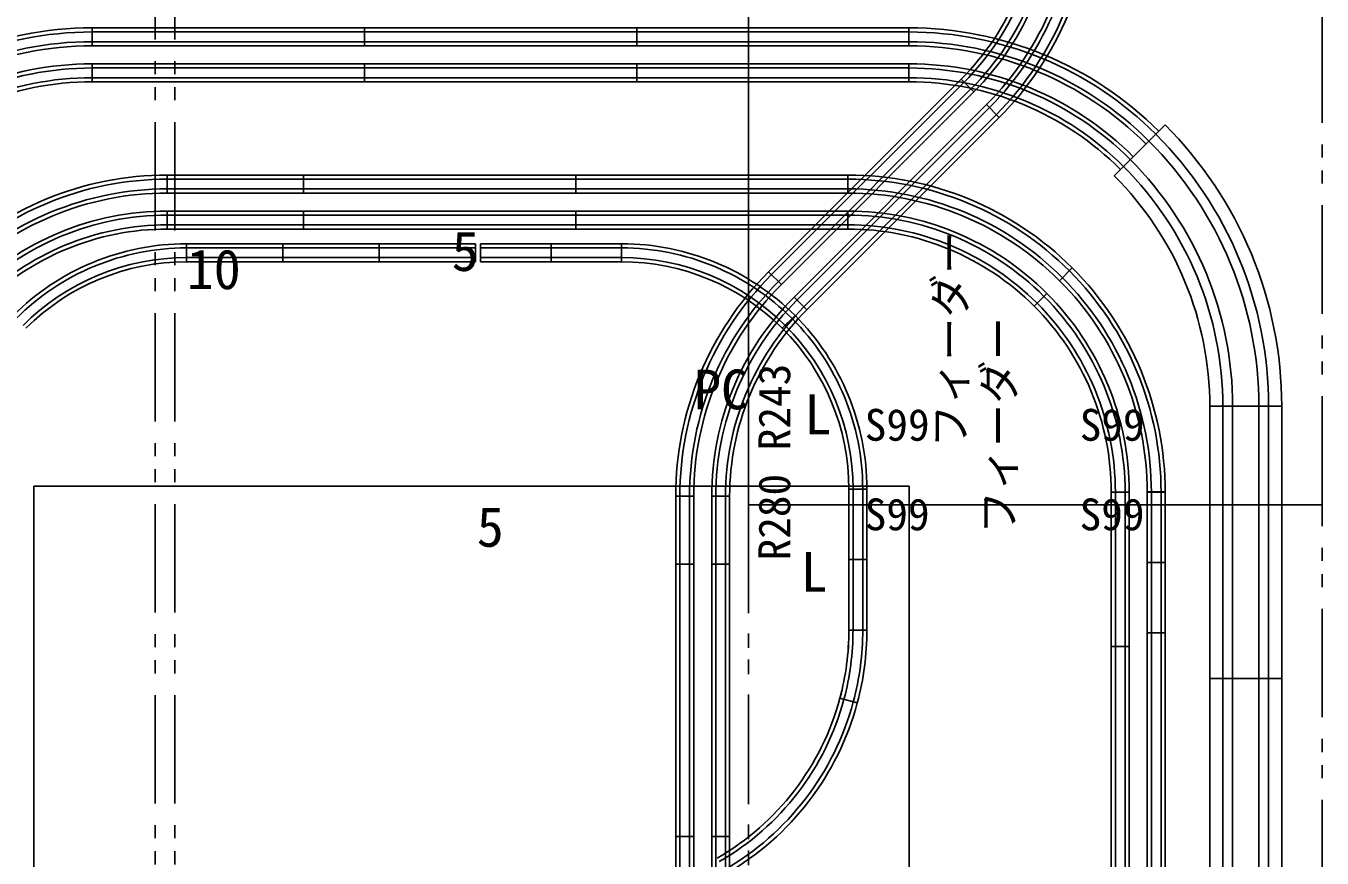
# Model space of a CAD drawing. Units: millimetres, scale not verified. Extents: x -9453 to 9743, y -8805 to 2983.
# Drawn here: x 626 to 1223, y -435 to -51 of the extents above; entities that cross this region are included whole.
import ezdxf
from ezdxf.enums import TextEntityAlignment as Align

# ---------------------------------------------------------------- set-up
doc = ezdxf.new("R2010")
doc.units = ezdxf.units.MM
doc.header["$LTSCALE"] = 10
doc.linetypes.add('DOUBLE_CHAIN1', pattern=[8.8, 5, -1, 0.6, -0.6, 0.6, -1])
for name, color, linetype in [('0-0_線路', 7, 'Continuous'), ('0-2', 4, 'Continuous'), ('0-4_ジオラマ', 4, 'Continuous'), ('0-8_教室', 3, 'DOUBLE_CHAIN1')]:
    doc.layers.add(name, color=color, linetype=linetype)
doc.styles.add('ＭＳ ゴシック', font='')
doc.styles.get('ＭＳ ゴシック').set_extended_font_data('MS Gothic')

msp = doc.modelspace()

# ---------------------------------------------------------------- linework, layer by layer
at = {"layer": '0-0_線路'}
for p, q in [((782.15, -52.09), (656.71, -52.09)), ((656.71, -52.09), (656.71, -60.38)), ((656.71, -60.38), (656.71, -52.09)), ((656.71, -60.38), (656.71, -52.09)), ((656.71, -60.38), (656.71, -52.09)), ((782.15, -60.38), (782.15, -52.09)), ((782.15, -60.38), (782.15, -52.09)), ((782.15, -52.09), (907.59, -52.09)), ((782.15, -52.09), (782.15, -60.38)), ((782.15, -52.09), (782.15, -60.38)), ((907.59, -52.09), (1033.03, -52.09)), ((907.59, -52.09), (907.59, -60.38)), ((907.59, -52.09), (907.59, -60.38)), ((907.59, -60.38), (907.59, -52.09)), ((907.59, -60.38), (907.59, -52.09)), ((1033.03, -60.38), (1033.03, -52.09)), ((1033.03, -60.38), (1033.03, -52.09)), ((1033.03, -60.38), (1033.03, -52.09)), ((782.15, -60.38), (656.71, -60.38)), ((782.15, -60.38), (907.59, -60.38)), ((907.59, -60.38), (1033.03, -60.38)), ((782.15, -68.67), (656.71, -68.67)), ((656.71, -68.67), (656.71, -76.96)), ((656.71, -68.67), (656.71, -76.96)), ((656.71, -76.96), (656.71, -68.67)), ((656.71, -76.96), (656.71, -68.67)), ((656.71, -76.96), (656.71, -68.67)), ((656.71, -76.96), (656.71, -68.67)), ((907.59, -68.67), (782.15, -68.67)), ((782.15, -68.67), (782.15, -76.96)), ((782.15, -76.96), (782.15, -68.67)), ((782.15, -76.96), (782.15, -68.67)), ((1033.03, -68.67), (907.59, -68.67)), ((907.59, -68.67), (907.59, -76.96)), ((907.59, -76.96), (907.59, -68.67)), ((907.59, -76.96), (907.59, -68.67)), ((1033.03, -76.96), (1033.03, -68.67)), ((1033.03, -76.96), (1033.03, -68.67)), ((1033.03, -76.96), (1033.03, -68.67)), ((1033.03, -76.96), (907.59, -76.96)), ((1057.06, -75.74), (968.36, -164.44)), ((1062.92, -81.6), (1057.06, -75.74)), ((1062.92, -81.6), (1057.06, -75.74)), ((1062.92, -81.6), (974.22, -170.3)), ((1068.78, -87.46), (980.08, -176.16)), ((1074.64, -93.32), (1068.78, -87.46)), ((1074.64, -93.32), (1068.78, -87.46)), ((1074.64, -93.32), (985.94, -182.02)), ((1127.59, -120.27), (1151.03, -96.83)), ((754.04, -119.91), (691.32, -119.91)), ((691.32, -119.91), (691.32, -128.2)), ((691.32, -128.2), (691.32, -119.91)), ((754.04, -119.91), (754.04, -128.2)), ((879.48, -119.91), (754.04, -119.91)), ((754.04, -128.2), (754.04, -119.91)), ((879.48, -119.91), (879.48, -128.2)), ((1004.92, -119.91), (879.48, -119.91)), ((879.48, -128.2), (879.48, -119.91)), ((1004.92, -128.2), (1004.92, -119.91)), ((1004.92, -128.2), (1004.92, -119.91)), ((754.04, -128.2), (691.32, -128.2)), ((879.48, -128.2), (754.04, -128.2)), ((1004.92, -128.2), (879.48, -128.2)), ((754.04, -136.49), (691.32, -136.49)), ((691.32, -136.49), (691.32, -144.78)), ((691.32, -144.78), (691.32, -136.49)), ((754.04, -136.49), (754.04, -144.78)), ((879.48, -136.49), (754.04, -136.49)), ((754.04, -144.78), (754.04, -136.49)), ((879.48, -136.49), (879.48, -144.78)), ((1004.92, -136.49), (879.48, -136.49)), ((879.48, -144.78), (879.48, -136.49)), ((1004.92, -144.78), (1004.92, -136.49)), ((1004.92, -144.78), (1004.92, -136.49)), ((754.04, -144.78), (691.32, -144.78)), ((879.48, -144.78), (754.04, -144.78)), ((1004.92, -144.78), (879.48, -144.78)), ((744.58, -151.56), (700.23, -151.56)), ((700.23, -151.56), (700.23, -159.85)), ((744.58, -159.85), (744.58, -151.56)), ((788.93, -151.56), (744.58, -151.56)), ((744.58, -151.56), (744.58, -159.85)), ((788.93, -159.85), (788.93, -151.56)), ((833.29, -151.56), (788.93, -151.56)), ((788.93, -151.56), (788.93, -159.85)), ((833.29, -159.85), (833.29, -151.56)), ((744.58, -159.85), (700.23, -159.85)), ((788.93, -159.85), (744.58, -159.85)), ((833.29, -159.85), (788.93, -159.85)), ((968.36, -164.44), (974.22, -170.3)), ((1102.41, -168.58), (1108.27, -162.72)), ((1102.41, -168.58), (1108.27, -162.72)), ((980.08, -176.16), (985.94, -182.02)), ((1090.68, -180.3), (1096.55, -174.44)), ((1090.68, -180.3), (1096.55, -174.44)), ((974.67, -190.52), (980.53, -184.66)), ((974.67, -190.52), (980.53, -184.66)), ((974.67, -190.52), (980.53, -184.66)), ((1171.61, -226.55), (1204.76, -226.4)), ((1171.61, -226.4), (1204.76, -226.4)), ((933.83, -267.79), (925.55, -267.79)), ((933.83, -267.79), (925.55, -267.79)), ((933.83, -267.79), (925.55, -267.79)), ((933.83, -267.79), (925.55, -267.79)), ((925.55, -267.79), (925.55, -299.15)), ((933.83, -267.79), (925.55, -267.79)), ((933.83, -267.79), (925.55, -267.79)), ((933.83, -267.79), (933.83, -299.15)), ((950.41, -267.79), (942.12, -267.79)), ((950.41, -267.79), (942.12, -267.79)), ((950.41, -267.79), (942.12, -267.79)), ((950.41, -267.79), (942.12, -267.79)), ((942.12, -267.79), (942.12, -299.15)), ((950.41, -267.79), (942.12, -267.79)), ((950.41, -267.79), (942.12, -267.79)), ((950.41, -267.79), (950.41, -299.15)), ((1005.34, -297.05), (1005.34, -264.57)), ((1005.34, -264.57), (1013.63, -264.57)), ((1005.34, -264.57), (1013.63, -264.57)), ((1005.34, -264.57), (1013.63, -264.57)), ((1005.34, -264.57), (1013.63, -264.57)), ((1005.34, -264.57), (1013.63, -264.57)), ((1005.34, -264.57), (1013.63, -264.57)), ((1005.34, -264.57), (1013.63, -264.57)), ((1005.34, -264.57), (1013.63, -264.57)), ((1005.34, -264.57), (1013.63, -264.57)), ((1005.34, -264.57), (1013.63, -264.57)), ((1013.63, -297.05), (1013.63, -264.57)), ((1126.21, -337.08), (1126.21, -266.07)), ((1134.5, -266.07), (1126.21, -266.07)), ((1126.21, -266.07), (1134.5, -266.07)), ((1134.5, -337.08), (1134.5, -266.07)), ((1142.79, -266.07), (1151.08, -266.07)), ((1005.34, -329.53), (1005.34, -297.05)), ((1005.34, -297.05), (1013.63, -297.05)), ((1005.34, -297.05), (1013.63, -297.05)), ((1013.63, -297.05), (1005.34, -297.05)), ((1013.63, -329.53), (1013.63, -297.05)), ((933.83, -299.15), (925.55, -299.15)), ((933.83, -299.15), (925.55, -299.15)), ((933.83, -299.15), (925.55, -299.15)), ((931.71, -299.15), (925.55, -299.15)), ((933.83, -424.59), (933.83, -299.15)), ((950.41, -299.15), (942.12, -299.15)), ((950.41, -299.15), (942.12, -299.15)), ((950.41, -299.15), (942.12, -299.15)), ((948.28, -299.15), (942.12, -299.15)), ((950.41, -424.59), (950.41, -299.15)), ((1005.34, -329.53), (1013.63, -329.53)), ((1005.34, -329.53), (1013.63, -329.53)), ((1013.63, -329.53), (1005.34, -329.53)), ((1151.08, -330.81), (1142.79, -330.81)), ((1142.79, -456.25), (1142.79, -330.81)), ((1151.08, -456.25), (1151.08, -330.81)), ((1134.5, -337.08), (1126.21, -337.08)), ((1126.21, -462.52), (1126.21, -337.08)), ((1126.21, -337.08), (1134.5, -337.08)), ((1134.5, -462.52), (1134.5, -337.08)), ((1171.61, -351.84), (1204.76, -351.84)), ((1171.61, -351.84), (1204.76, -351.84)), ((1001.21, -360.92), (1009.22, -363.07)), ((1001.21, -360.92), (1009.22, -363.07)), ((1001.21, -360.92), (1009.22, -363.07)), ((933.83, -424.59), (925.55, -424.59)), ((925.55, -424.59), (933.83, -424.59)), ((925.55, -424.59), (933.83, -424.59)), ((933.83, -550.03), (933.83, -424.59)), ((950.41, -424.59), (942.12, -424.59)), ((942.12, -424.59), (950.41, -424.59)), ((942.12, -424.59), (950.41, -424.59)), ((950.41, -550.03), (950.41, -424.59))]:
    msp.add_line(p, q, dxfattribs=at)
at = {"layer": '0-0_線路', "color": 2}
for p, q in [((656.71, -54), (782.15, -54)), ((656.71, -58.48), (782.15, -58.48)), ((907.59, -54), (782.15, -54)), ((907.59, -58.48), (782.15, -58.48)), ((1033.03, -54), (907.59, -54)), ((1033.03, -58.48), (907.59, -58.48)), ((656.71, -70.57), (782.15, -70.57)), ((782.15, -70.57), (907.59, -70.57)), ((907.59, -70.57), (1033.03, -70.57)), ((656.71, -75.05), (782.15, -75.05)), ((782.15, -75.05), (907.59, -75.05)), ((907.59, -75.05), (1033.03, -75.05)), ((969.7, -165.79), (1058.4, -77.09)), ((972.87, -168.96), (1061.57, -80.26)), ((981.42, -177.51), (1070.12, -88.81)), ((984.59, -180.68), (1073.29, -91.98)), ((754.04, -121.82), (691.32, -121.82)), ((754.04, -121.82), (879.48, -121.82)), ((879.48, -121.82), (1004.92, -121.82)), ((754.04, -126.3), (691.32, -126.3)), ((754.04, -126.3), (879.48, -126.3)), ((879.48, -126.3), (1004.92, -126.3)), ((754.04, -138.39), (691.32, -138.39)), ((754.04, -142.87), (691.32, -142.87)), ((754.04, -138.39), (879.48, -138.39)), ((754.04, -142.87), (879.48, -142.87)), ((879.48, -138.39), (1004.92, -138.39)), ((879.48, -142.87), (1004.92, -142.87)), ((744.58, -153.47), (700.23, -153.47)), ((788.93, -153.47), (744.58, -153.47)), ((833.29, -153.47), (788.93, -153.47)), ((868.14, -153.47), (835.66, -153.47)), ((900.62, -153.47), (868.14, -153.47)), ((744.58, -157.95), (700.23, -157.95)), ((788.93, -157.95), (744.58, -157.95)), ((833.29, -157.95), (788.93, -157.95)), ((868.14, -157.95), (835.66, -157.95)), ((900.62, -157.95), (868.14, -157.95)), ((1177.66, -226.4), (1177.66, -351.84)), ((1182.14, -226.4), (1182.14, -351.84)), ((1194.23, -226.4), (1194.23, -351.84)), ((1198.71, -226.4), (1198.71, -351.84)), ((927.45, -267.79), (927.45, -299.15)), ((931.93, -267.79), (931.93, -299.15)), ((944.03, -267.79), (944.03, -299.15)), ((948.51, -267.79), (948.51, -299.15)), ((1007.25, -297.05), (1007.25, -264.57)), ((1011.73, -297.05), (1011.73, -264.57)), ((1128.12, -337.08), (1128.12, -266.07)), ((1132.6, -337.08), (1132.6, -266.07)), ((1144.69, -298.33), (1144.69, -265.85)), ((1149.17, -298.33), (1149.17, -265.85)), ((1007.25, -329.53), (1007.25, -297.05)), ((1011.73, -329.53), (1011.73, -297.05)), ((1144.69, -330.81), (1144.69, -298.33)), ((1149.17, -330.81), (1149.17, -298.33)), ((927.45, -299.15), (927.45, -424.59)), ((931.93, -299.15), (931.93, -424.59)), ((944.03, -299.15), (944.03, -424.59)), ((948.51, -299.15), (948.51, -424.59)), ((1144.69, -330.81), (1144.69, -456.25)), ((1149.17, -330.81), (1149.17, -456.25)), ((1128.12, -337.08), (1128.12, -462.52)), ((1132.6, -337.08), (1132.6, -462.52)), ((1177.66, -351.84), (1177.66, -477.28)), ((1182.14, -351.84), (1182.14, -477.28)), ((1194.23, -351.84), (1194.23, -477.28)), ((1198.71, -351.84), (1198.71, -477.28)), ((927.45, -424.59), (927.45, -550.03)), ((931.93, -424.59), (931.93, -550.03)), ((944.03, -424.59), (944.03, -550.03)), ((948.51, -424.59), (948.51, -550.03))]:
    msp.add_line(p, q, dxfattribs=at)
at = {"layer": '0-0_線路', "color": 3}
for p, q in [((1171.61, -226.4), (1171.61, -351.84)), ((1204.76, -351.84), (1204.76, -226.4)), ((1171.61, -351.84), (1171.61, -477.28)), ((1204.76, -477.28), (1204.76, -351.84))]:
    msp.add_line(p, q, dxfattribs=at)
at = {"layer": '0-0_線路', "color": 6}
for p in [(629.88, -263.31), (1033.08, -800.91)]:
    msp.add_line(p, (1033.08, -263.31), dxfattribs=at)
at = {"layer": '0-0_線路'}
for points in [[(656.71, -52.09), (656.71, -60.38), (656.71, -52.09)], [(782.15, -68.67), (782.15, -76.96), (656.71, -76.96)], [(907.59, -68.67), (907.59, -76.96), (782.15, -76.96)], [(868.14, -159.85), (835.66, -159.85), (835.66, -151.56)], [(868.14, -159.85), (868.14, -151.56), (835.66, -151.56)], [(900.62, -159.85), (868.14, -159.85), (868.14, -151.56)], [(900.62, -159.85), (900.62, -151.56), (868.14, -151.56)], [(1005.34, -264.57), (1013.63, -264.57), (1005.34, -264.57)], [(1142.79, -298.33), (1142.79, -265.85), (1151.08, -265.85)], [(1142.79, -298.33), (1151.08, -298.33), (1151.08, -265.85)], [(1142.79, -330.81), (1142.79, -298.33), (1151.08, -298.33)], [(1142.79, -330.81), (1151.08, -330.81), (1151.08, -298.33)], [(933.83, -424.59), (925.55, -424.59), (925.55, -299.15)], [(950.41, -424.59), (942.12, -424.59), (942.12, -299.15)], [(1001.21, -360.92), (1009.22, -363.07), (1001.21, -360.92)], [(1001.21, -360.92), (1009.22, -363.07), (1001.21, -360.92)], [(933.83, -550.03), (925.55, -550.03), (925.55, -424.59)], [(950.41, -550.03), (942.12, -550.03), (942.12, -424.59)]]:
    msp.add_lwpolyline(points, dxfattribs=at)
at = {"layer": '0-0_線路', "color": 6}
msp.add_lwpolyline([(629.88, -263.31), (629.88, -800.91), (1033.08, -800.91)], dxfattribs=at)
at = {"layer": '0-0_線路'}
for centre, radius, start, end in [((971.29, 10.03), 121.3, 314.99998, 0), ((971.29, 10.03), 129.58, 315.00005, 0), ((971.29, 10.03), 137.87, 315, 0), ((971.29, 10.03), 146.16, 315, 0), ((656.71, -214.83), 162.74, 90, 135), ((1033.03, -214.83), 162.74, 45, 90), ((656.71, -214.83), 154.45, 90, 135), ((1033.03, -214.83), 154.45, 45, 90), ((656.71, -214.83), 146.16, 90, 135), ((1033.03, -214.83), 146.16, 45, 90), ((656.71, -214.83), 137.87, 90, 135), ((1033.03, -214.83), 137.87, 45, 90), ((691.32, -266.07), 146.16, 90, 135), ((1004.92, -266.07), 146.16, 45, 90), ((691.32, -266.07), 137.87, 90, 135), ((1004.92, -266.07), 137.87, 45, 90), ((691.32, -266.07), 129.58, 90, 134.99995), ((1004.92, -266.07), 129.58, 45, 89.99995), ((691.32, -266.07), 121.3, 90, 135.00002), ((1004.92, -266.07), 121.3, 45, 90.00002), ((700.23, -264.57), 113.01, 90, 134.99989), ((900.62, -264.57), 113.01, 45, 89.99989), ((700.23, -264.57), 104.72, 90, 134.99991), ((900.62, -264.57), 104.72, 45, 89.99991), ((1071.71, -267.79), 146.16, 135, 180), ((1004.92, -266.07), 146.16, 0, 45), ((1071.71, -267.79), 137.87, 135, 180), ((1004.92, -266.07), 137.87, 0, 45), ((1071.71, -267.79), 129.58, 135, 179.99995), ((1004.92, -266.07), 129.58, 0, 44.99995), ((1071.71, -267.79), 121.3, 135, 180.00002), ((900.62, -264.57), 113.01, 0, 44.99989), ((1004.92, -266.07), 121.3, 0, 45.00002), ((900.62, -264.57), 104.72, 0, 44.99991), ((884.06, -329.53), 121.28, 344.99921, 0.00089), ((884.05, -329.53), 121.3, 345, 0.00003), ((884.05, -329.53), 129.58, 345, 0.00003), ((884.05, -329.53), 121.3, 299.99997, 344.99998), ((884.05, -329.53), 129.58, 299.99997, 344.99992)]:
    msp.add_arc(centre, radius, start, end, dxfattribs=at)
at = {"layer": '0-0_線路', "color": 2}
for centre, radius, start, end in [((971.29, 10.03), 123.2, 315, 0), ((971.29, 10.03), 127.68, 315.00005, 0), ((971.29, 10.03), 139.78, 314.99998, 0), ((971.29, 10.03), 144.26, 315, 0), ((656.71, -214.83), 160.83, 90, 135), ((656.71, -214.83), 156.35, 90, 135), ((1033.03, -214.83), 160.83, 45, 90), ((1033.03, -214.83), 156.35, 45, 90), ((656.71, -214.83), 144.26, 90, 134.99998), ((1033.03, -214.83), 144.26, 45, 89.99998), ((656.71, -214.83), 139.78, 90, 135.00002), ((1033.03, -214.83), 139.78, 45, 90.00002), ((1021.31, -226.55), 177.41, 359.99995, 45), ((1021.31, -226.55), 172.93, 0, 45), ((1021.31, -226.55), 160.83, 0, 45), ((1021.31, -226.55), 156.35, 0, 45), ((691.32, -266.07), 144.26, 90, 134.99998), ((1004.92, -266.07), 144.26, 45, 90), ((691.32, -266.07), 139.78, 90, 135.00002), ((1004.92, -266.07), 139.78, 44.99998, 90), ((691.32, -266.07), 127.68, 90, 134.99995), ((691.32, -266.07), 123.2, 90, 135), ((1004.92, -266.07), 127.68, 45, 89.99995), ((1004.92, -266.07), 123.2, 45, 90), ((700.23, -264.57), 111.1, 90, 134.99991), ((900.62, -264.57), 111.1, 45, 89.99991), ((700.23, -264.57), 106.62, 90, 134.99988), ((900.62, -264.57), 106.62, 45, 89.99988), ((1071.71, -267.79), 144.26, 135, 179.99998), ((1004.92, -266.07), 144.26, 0, 45), ((1071.71, -267.79), 139.78, 135, 180.00002), ((1004.92, -266.07), 139.78, 359.99998, 45), ((1071.71, -267.79), 127.68, 135, 179.99995), ((1004.92, -266.07), 123.2, 0, 45), ((1004.92, -266.07), 127.68, 0, 44.99995), ((1071.71, -267.79), 123.2, 135, 180), ((900.62, -264.57), 106.62, 0, 44.99988), ((900.62, -264.57), 111.1, 0, 44.99991), ((884.05, -329.53), 123.2, 345, 0.00005), ((884.05, -329.53), 127.68, 345, 0.00006), ((884.05, -329.53), 123.2, 299.99997, 344.99997), ((884.05, -329.53), 127.68, 299.99997, 344.99992)]:
    msp.add_arc(centre, radius, start, end, dxfattribs=at)
at = {"layer": '0-0_線路', "color": 3}
for radius, start in [(183.46, 0.04622), (150.3, 0.00005)]:
    msp.add_arc((1021.31, -226.55), radius, start, 45, dxfattribs=at)
at = {"layer": '0-8_教室'}
for p, q in [((1223.35, -271.79), (1223.35, 530.13)), ((959.03, 256.85), (959.03, -545.07)), ((685.75, -7.47), (685.75, -809.39)), ((959.03, -7.47), (959.03, -271.79)), ((1223.35, -271.79), (959.03, -271.79)), ((959.03, -271.79), (1223.35, -271.79)), ((959.03, -271.79), (959.03, -536.11)), ((959.03, -271.79), (959.03, -1073.71)), ((1223.35, -1073.71), (1223.35, -271.79))]:
    msp.add_line(p, q, dxfattribs=at)
for points in [[(959.03, -271.79), (959.03, 530.13), (1223.35, 530.13)], [(694.72, -7.47), (694.72, -809.39), (430.4, -809.39)], [(694.72, -7.47), (959.03, -7.47), (959.03, -809.39)]]:
    msp.add_lwpolyline(points, dxfattribs=at)

# ---------------------------------------------------------------- texts
at = {"layer": '0-2', "style": 'ＭＳ ゴシック'}
for s, p in [('R243', (982.71, -246.71)), ('R280', (982.71, -297.46))]:
    msp.add_text(s, height=14.66, rotation=90, dxfattribs=at).set_placement(p, align=Align.BOTTOM_LEFT)
for s, p in [('   S99', (982.71, -246.71)), ('\u3000 S99', (1081.71, -246.71)), ('   S99', (982.71, -287.96)), ('   S99', (1081.71, -287.96))]:
    msp.add_text(s, height=14.66, dxfattribs=at).set_placement(p, align=Align.BOTTOM_LEFT)
at = {"layer": '0-4_ジオラマ', "style": 'ＭＳ ゴシック'}
for s, p in [('5', (822.38, -169.61)), ('10', (700.24, -177.96)), ('PC', (933.95, -233.33)), ('L', (984.85, -244.8)), ('5', (833.9, -296.65)), ('L', (983.12, -317.39))]:
    msp.add_text(s, height=18.33, dxfattribs=at).set_placement(p, align=Align.BOTTOM_LEFT)
at = {"layer": '0-8_教室', "color": 4, "style": 'ＭＳ ゴシック'}
for p in [(1063.64, -245.53), (1086.1, -285.28)]:
    msp.add_text('フィーダー', height=14.66, rotation=90, dxfattribs=at).set_placement(p, align=Align.BOTTOM_LEFT)

doc.saveas('drawing.dxf')
